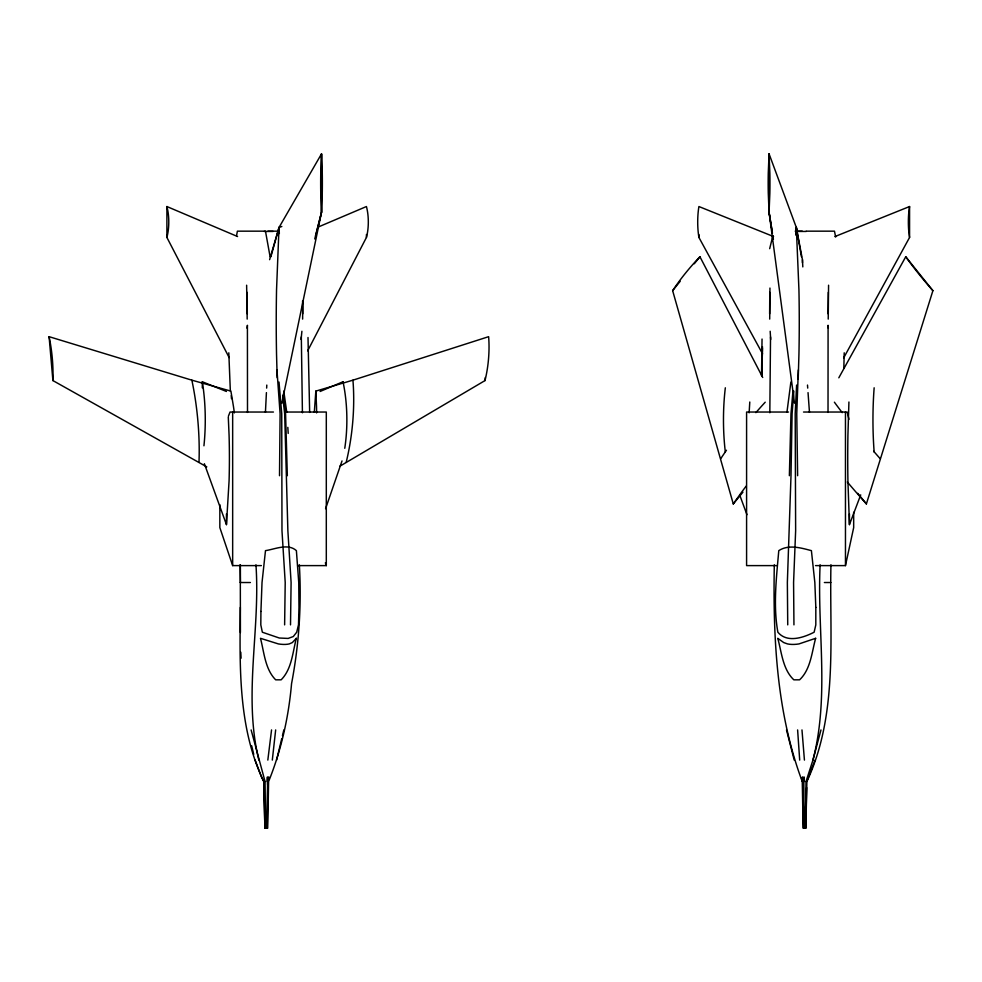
<?xml version="1.0" encoding="UTF-8"?>
<svg xmlns="http://www.w3.org/2000/svg" width="982" height="982" viewBox="0 0 982 982"><rect width="100%" height="100%" fill="white"/><g stroke="black" fill="none" stroke-linecap="round" stroke-linejoin="round"><path stroke-width="1.47" d="M828.022 412.428L828.084 325.288L828.329 328.197M240.332 607.392C239.792 665.882 237.767 727.65 263.802 781.525L264.907 828.157L267.693 828.157L268.602 781.525C281.208 750.42 288.647 717.032 291.556 683.668C299.031 644.474 301.72 604.63 299.338 564.81M774.307 564.81C772.969 637.637 776.492 712.785 802.269 781.525L803.153 828.157L805.841 828.157L806.885 781.525C838.481 713.84 829.311 637.281 830.944 564.81M769.63 313.859L769.79 292.341M828.157 313.859L828.305 292.341M266.957 828.157L267.656 777.192M279.514 475.705L280.103 413.778L276.961 369.956M769.827 412.759L770.526 336.936M267.595 784.532L267.62 781.525M267.239 828.157L267.828 781.525L268.626 777.192M761.529 375.738L762.044 339.048M805.338 828.157L806.013 781.525L812.936 760.093L820.977 729.933M247.182 319.101L246.629 285.21M302.628 319.101L302.763 301.351M761.909 375.738L762.474 346.683M267.092 781.525L267.19 777.192M761.885 375.738L762.425 348.217M805.768 828.157L806.615 787.552M820.117 564.81C817.024 629.965 829.667 695.907 812.936 760.093M789.368 475.705L790.976 413.778L792.953 391.118M843.833 368.09L844.213 352.808M804.16 781.525L804.283 777.192M284.62 624.871L285.21 582.522L281.981 530.722L281.736 413.778L279.011 382.047M290.512 624.871L291.102 582.522L287.873 530.722L284.67 413.778L282.644 395.648M798.341 369.956L796.758 413.778L797.63 475.705M798.206 379.175L798.931 354.563A1537.517 1485.128 -90 0 0 798.931 289.764L796.328 227.493L769.066 153.843L768.268 173.065A474.539 458.373 -90 0 0 768.268 193.061L769.066 212.284L794.512 403.209M769.949 288.057L769.704 319.101M828.575 285.21L828.219 319.101M848.927 402.006L847.92 435.198A274.309 55.63 -90 0 0 847.92 480.898L849.442 524.621L860.711 494.879M796.611 385.067L795.187 413.778L795.641 530.722L793.579 582.522L793.947 624.871M265.435 412.268L266.417 392.628M266.65 388.099L266.797 385.067M795.886 235.017L796.328 227.493L802.454 259.678L802.81 266.908M749.131 412.833L749.794 402.006M314.314 412.268L315.836 391.106L352.943 380.169L488.631 336.679A65.966 29.926 -84.1 0 1 485.01 380.574L339.772 466.266M793.837 391.118L792.093 413.778L791.001 475.705L787.355 582.522L787.736 624.871M485.01 380.574L485.268 377.554M204.366 463.713L226.449 524.621L229.076 480.898A274.309 96.064 90 0 0 229.076 435.198L228.29 416.994M301.081 339.441L301.904 331.265M272.309 760.093L275.66 729.933M267.828 760.093L271.548 729.933M247.034 328.197L247.415 325.288L247.501 412.428M786.938 412.268L790.878 382.047M236.552 235.68L237.386 231.163L265.471 231.163L270.099 256.756M281.797 403.406L321.519 212.284L322.268 193.061A474.539 434.191 -90 0 0 322.268 173.065L321.519 153.843L279.011 227.493L269.62 259.678M815.502 565.607L845.465 565.607L853.677 527.592L853.677 512.273M268 781.525L268.982 777.192M276.58 760.093L281.773 738.55M282.46 735.678L283.847 729.933M769.679 248.679L772.932 235.533M315.553 235.999L321.519 212.284L321.519 153.843L320.758 173.065A474.539 434.191 -90 0 0 320.758 193.061L321.519 212.284L314.743 238.957M270.897 256.756L279.011 227.493L281.834 226.474M847.331 482.002A159.477 22.561 49.2 0 0 855.96 492.068L866.394 503.913L932.9 290.672L905.748 256.756L838.812 377.812M325.57 508.701L342.018 460.939M815.023 760.093L806.738 781.525M228.45 416.049L230.058 412.035L273.438 412.035M307.673 350.844L366.433 237.448A27.962 11.281 -90 0 0 366.433 206.539L317.947 227.137M843.747 357.779L909.565 237.448L909.565 206.539L834.909 236.564M762.707 377.469L699.933 256.756A65.966 16.768 -48.7 0 0 672.645 290.672L733.272 503.913L741.705 492.068A159.477 40.237 -48.1 0 1 746.21 486.053M672.645 290.672L680.17 281.306M694.286 263.765L699.933 256.756M733.272 503.913L742.932 492.166M320.083 391.474L343.013 381.752M267.877 231.163L278.581 231.163M795.211 231.163L802.269 231.163M806.21 231.163L834.467 231.163L835.657 236.993M264.133 231.445L273.192 231.445M797.2 231.445L806.247 231.445M285.517 412.035L326.306 412.035L326.306 565.607L297.607 565.607M788.534 412.035L746.59 412.035L746.59 565.607L776.553 565.607M803.522 412.035L847.135 412.035L848.988 419.339M219.845 504.625L219.845 527.592L232.66 565.607L261.359 565.607M240.16 564.81L240.332 582.522L250.398 582.522M824.377 582.522L830.833 582.522M255.111 760.093L261.556 777.192L263.827 781.525L265.054 781.525L265.619 828.157M802.269 781.525L801.57 778.272M806.013 781.525L806.885 781.525M206.797 466.892L52.905 380.574L49.1 336.679L191.858 380.169L230.905 391.106L233.446 406.388A159.477 55.667 85 0 1 234.354 412.894M773.571 236.564L698.914 206.539A27.962 7.23 -90 0 0 698.914 237.448L762.548 353.765M202.317 387.853L202.317 381.752L226.449 391.474M229.162 357.595L166.903 237.448L166.903 206.539L237.57 236.539M857.728 493.345L866.394 503.913M265.054 781.525L251.134 729.933M739.655 494.879L746.946 514.703M325.361 562.796L326.306 565.607M786.496 729.933L794.217 760.093M251.65 745.731L253.724 754.348M802.392 777.192L803.202 781.525M796.328 227.493L796.549 235.128L796.328 227.493L801.447 256.756M772.257 231.838L769.066 212.284L769.066 153.843L769.863 173.065A474.539 458.373 -90 0 1 769.863 193.061L769.066 212.284L772.453 233.335M772.932 236.343L773.423 239.35M258.843 760.093C243.057 695.452 260.488 630.014 255.946 564.81M802.785 777.192L803.816 828.157M283.773 391.118L286.769 412.268M283.221 394.138L285.578 413.778L287.333 475.705M801.975 729.933L804.43 760.093M231.249 395.648L231.482 398.667M807.499 385.067L807.72 388.099M808.039 392.628L809.463 412.268M797.617 729.933L799.692 760.093M770.17 331.265L770.686 339.441M287.824 427.379L288.192 433.418M315.836 391.106L316.523 406.388A159.477 72.41 -84.8 0 1 316.597 412.894M279.342 233.52L279.011 227.493L276.543 289.764A1537.517 1406.764 -90 0 0 276.543 354.563L277.182 377.739M240.786 652.208L241.081 658.198M228.806 352.808L230.34 391.02M803.804 777.192L804.111 828.157M308.004 337.513L309.661 412.428M263.802 781.525L264.894 828.157M803.202 807.106L803.485 828.157M301.327 336.936L302.419 412.759M302.591 300.946L302.726 313.859M247.059 292.341L247.292 313.859M803.558 807.106L803.767 828.157M240.369 564.81L240.43 582.522M802.454 259.678L802.454 262.734M240.406 632.506L240.332 582.522M849.442 513.905L849.442 524.621M845.465 412.035L845.465 565.607M698.914 234.502L698.914 237.448M366.433 234.502L366.433 237.448M232.66 412.035L232.66 565.607M226.449 513.905L226.449 524.621M202.304 381.752A90.221 31.596 90 0 1 203.937 445.803M191.858 380.169A123.56 43.085 84.4 0 1 198.99 462.399M49.1 336.679A65.966 23.003 84.4 0 1 52.905 380.574M166.903 206.539A27.962 11.281 90 0 1 166.903 237.448M343.013 381.752A90.221 41.097 -90 0 1 344.768 448.295M352.943 380.169A123.56 56.048 -84.1 0 1 346.167 462.399M725.33 452.002A90.221 28.331 90 0 1 725.33 387.792M720.788 458.619A123.56 31.399 -48.7 0 1 726.459 450.235M755.87 412.649A123.56 31.399 -48.7 0 1 765.211 402.19M909.565 237.448A27.962 7.23 -90 0 1 909.565 206.539M874.152 452.002A90.221 18.29 -90 0 1 874.152 387.792M880.118 458.619A123.56 17.725 49.9 0 1 873.698 451.29M842.225 412.649A123.56 17.725 49.9 0 1 834.393 402.19M932.9 290.672A65.966 9.464 49.9 0 1 905.748 256.756M260.93 611.442L260.807 624.871L262.354 632.224L279.318 638.018L288.131 638.435L293.299 636.545L296.699 632.224L298.491 624.871L298.982 607.392L298.749 582.522L296.392 550.644C288.021 543.046 275.107 549.196 265.484 550.644L262.022 582.522L260.93 611.442M815.821 607.392L815.809 624.871L814.127 632.224C803.472 637.625 787.159 643.32 777.867 632.224C773.067 605.452 776.443 577.649 778.775 550.644C788.534 544.2 801.03 547.895 811.402 550.644L814.839 582.522L815.821 607.392M279.011 227.493L278.802 232.071L279.011 227.493M296.343 638.312C292.673 652.22 291.801 669.172 281.134 679.826L275.684 679.826C265.03 669.172 264.158 652.22 260.476 638.312L278.422 643.934A13.858 4.922 9.6 0 0 289.211 643.934L292.329 642.572L296.343 638.312M815.637 638.312C811.807 652.269 810.69 669.417 799.593 679.826L793.837 679.826C782.74 669.417 781.623 652.269 777.781 638.312L783.722 642.572L787.552 643.934A13.858 5.192 -6.2 0 0 798.943 643.934L815.637 638.312"/></g></svg>
